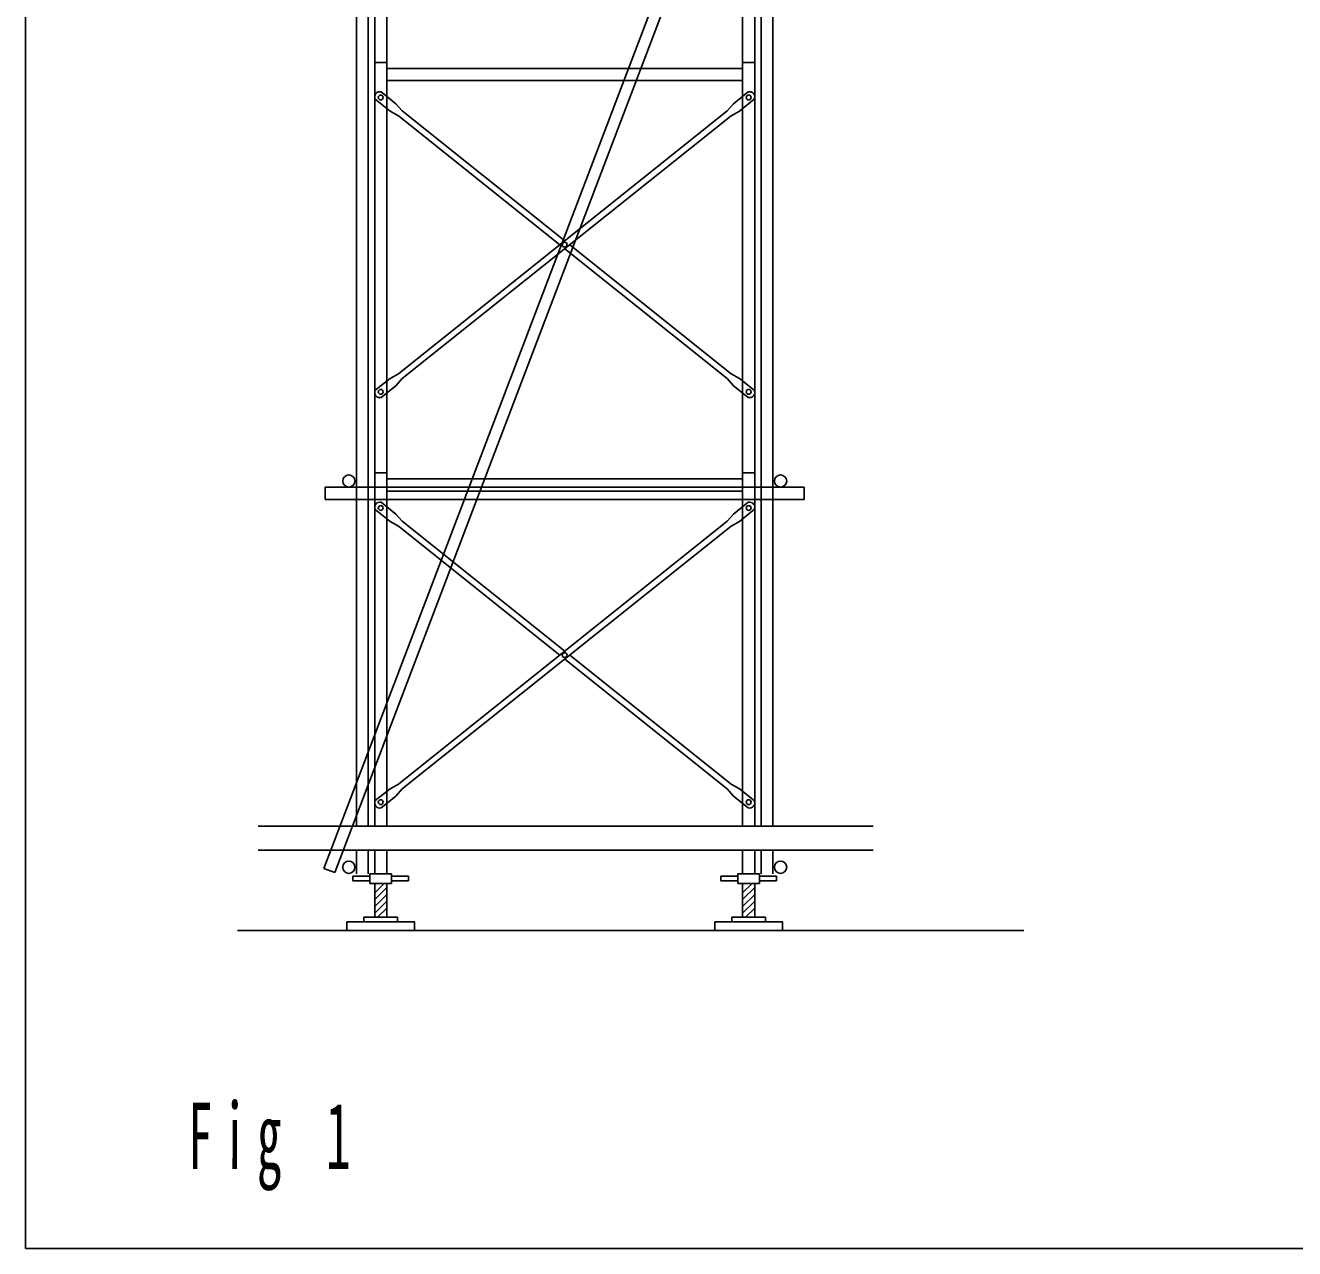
# Model space of a CAD drawing. Units: millimetres, scale not verified. Extents: x -24315 to 20797, y -7730 to 29060.
# Drawn here: x -5272 to -15, y 14007 to 19074 of the extents above; entities that cross this region are included whole.
import ezdxf

# ---------------------------------------------------------------- set-up
doc = ezdxf.new("R2010")
doc.units = ezdxf.units.MM
doc.header["$LTSCALE"] = 10
for name, color, linetype in [('0-0_L-1-1', 4, 'Continuous'), ('0-2_L-1-3', 2, 'Continuous'), ('1-2_NTEXT', 7, 'Continuous')]:
    doc.layers.add(name, color=color, linetype=linetype)
doc.styles.add('ＭＳ ゴシック', font='')
doc.styles.get('ＭＳ ゴシック').set_extended_font_data('MS Gothic')

msp = doc.modelspace()

# ---------------------------------------------------------------- linework, layer by layer
at = {"layer": '0-0_L-1-1'}
for p, q in [((-3825.25, 15757.25), (-3825.25, 24095.48)), ((-3775.25, 15757.25), (-3775.25, 24095.48)), ((-2301.25, 15757.25), (-2301.25, 24095.48)), ((-2251.25, 15757.25), (-2251.25, 24095.48)), ((-3825.25, 18920.48), (-3775.25, 18920.48)), ((-3775.25, 18895.48), (-2301.25, 18895.48)), ((-2301.25, 18920.48), (-2251.25, 18920.48)), ((-3775.25, 18845.48), (-2301.25, 18845.48)), ((-3822.58, 18768.37), (-3761.67, 18719.65)), ((-3798.22, 18798.83), (-3737.31, 18750.11)), ((-2339.19, 18750.11), (-2278.28, 18798.83)), ((-2314.83, 18719.65), (-2253.92, 18768.37)), ((-3761.67, 18719.65), (-3727.16, 18700.37)), ((-3710.92, 18720.67), (-3737.31, 18750.11)), ((-3727.16, 17631.59), (-2365.59, 18720.67)), ((-3710.92, 18720.67), (-3038.25, 18182.63)), ((-2365.59, 18720.67), (-2339.19, 18750.11)), ((-2349.35, 18700.37), (-2314.83, 18719.65)), ((-3727.16, 18700.37), (-3059.06, 18165.98)), ((-3710.92, 17611.29), (-2349.35, 18700.37)), ((-3038.25, 18149.33), (-2365.59, 17611.29)), ((-3017.44, 18165.98), (-2349.35, 17631.59)), ((-3822.58, 17563.59), (-3761.67, 17612.31)), ((-3761.67, 17612.31), (-3727.16, 17631.59)), ((-3737.31, 17581.85), (-3710.92, 17611.29)), ((-2339.19, 17581.85), (-2365.59, 17611.29)), ((-2349.35, 17631.59), (-2314.83, 17612.31)), ((-2314.83, 17612.31), (-2253.92, 17563.59)), ((-3798.22, 17533.13), (-3737.31, 17581.85)), ((-2339.19, 17581.85), (-2278.28, 17533.13)), ((-3825.25, 17220.48), (-3775.25, 17220.48)), ((-3775.25, 17195.48), (-2301.25, 17195.48)), ((-2301.25, 17220.48), (-2251.25, 17220.48)), ((-3775.25, 17145.48), (-2301.25, 17145.48)), ((-3798.22, 17098.83), (-3737.31, 17050.11)), ((-2339.19, 17050.11), (-2278.28, 17098.83)), ((-3822.58, 17068.37), (-3761.67, 17019.65)), ((-3710.92, 17020.67), (-3737.31, 17050.11)), ((-2365.59, 17020.67), (-2339.19, 17050.11)), ((-2314.83, 17019.65), (-2253.92, 17068.37)), ((-3761.67, 17019.65), (-3727.16, 17000.37)), ((-3727.16, 15931.59), (-2365.59, 17020.67)), ((-3727.16, 17000.37), (-3059.06, 16465.98)), ((-3710.92, 17020.67), (-3038.25, 16482.63)), ((-3710.92, 15911.29), (-2349.35, 17000.37)), ((-2349.35, 17000.37), (-2314.83, 17019.65)), ((-3017.44, 16465.98), (-2349.35, 15931.59)), ((-3038.25, 16449.33), (-2365.59, 15911.29)), ((-3761.67, 15912.31), (-3727.16, 15931.59)), ((-2349.35, 15931.59), (-2314.83, 15912.31)), ((-3822.58, 15863.59), (-3761.67, 15912.31)), ((-3798.22, 15833.13), (-3737.31, 15881.85)), ((-3737.31, 15881.85), (-3710.92, 15911.29)), ((-2339.19, 15881.85), (-2365.59, 15911.29)), ((-2339.19, 15881.85), (-2278.28, 15833.13)), ((-2314.83, 15912.31), (-2253.92, 15863.59)), ((-4308.42, 15757.25), (-1760.29, 15757.25)), ((-4308.42, 15657.25), (-1760.29, 15657.25)), ((-3825.25, 15560.48), (-3825.25, 15657.25)), ((-3775.25, 15560.48), (-3775.25, 15657.25)), ((-2301.25, 15560.48), (-2301.25, 15657.25)), ((-2251.25, 15560.48), (-2251.25, 15657.25)), ((-3845.25, 15520.48), (-3845.25, 15560.48)), ((-3845.25, 15560.48), (-3755.25, 15560.48)), ((-3755.25, 15520.48), (-3755.25, 15560.48)), ((-2321.25, 15520.48), (-2321.25, 15560.48)), ((-2321.25, 15560.48), (-2231.25, 15560.48)), ((-2231.25, 15520.48), (-2231.25, 15560.48)), ((-3915.25, 15530.48), (-3915.25, 15550.48)), ((-3915.25, 15550.48), (-3845.25, 15550.48)), ((-3915.25, 15530.48), (-3845.25, 15530.48)), ((-3845.25, 15520.48), (-3755.25, 15520.48)), ((-3825.25, 15380.48), (-3825.25, 15520.48)), ((-3825.25, 15481.34), (-3786.11, 15520.48)), ((-3775.25, 15380.48), (-3775.25, 15520.48)), ((-3755.25, 15550.48), (-3685.25, 15550.48)), ((-3755.25, 15530.48), (-3685.25, 15530.48)), ((-3685.25, 15530.48), (-3685.25, 15550.48)), ((-2391.25, 15530.48), (-2391.25, 15550.48)), ((-2391.25, 15550.48), (-2321.25, 15550.48)), ((-2391.25, 15530.48), (-2321.25, 15530.48)), ((-2321.25, 15520.48), (-2231.25, 15520.48)), ((-2301.25, 15380.48), (-2301.25, 15520.48)), ((-2301.25, 15481.34), (-2262.11, 15520.48)), ((-2251.25, 15380.48), (-2251.25, 15520.48)), ((-2231.25, 15550.48), (-2161.25, 15550.48)), ((-2231.25, 15530.48), (-2161.25, 15530.48)), ((-2161.25, 15530.48), (-2161.25, 15550.48)), ((-3825.25, 15453.05), (-3775.25, 15503.05)), ((-3825.25, 15424.77), (-3775.25, 15474.77)), ((-2301.25, 15453.05), (-2251.25, 15503.05)), ((-2301.25, 15424.77), (-2251.25, 15474.77)), ((-3825.25, 15396.49), (-3775.25, 15446.49)), ((-3812.97, 15380.48), (-3775.25, 15418.2)), ((-2301.25, 15396.49), (-2251.25, 15446.49)), ((-2288.97, 15380.48), (-2251.25, 15418.2)), ((-3940.25, 15325.48), (-3940.25, 15360.48)), ((-3940.25, 15360.48), (-3660.25, 15360.48)), ((-3870.25, 15360.48), (-3870.25, 15380.48)), ((-3870.25, 15380.48), (-3730.25, 15380.48)), ((-3730.25, 15360.48), (-3730.25, 15380.48)), ((-3660.25, 15325.48), (-3660.25, 15360.48)), ((-2416.25, 15325.48), (-2416.25, 15360.48)), ((-2416.25, 15360.48), (-2136.25, 15360.48)), ((-2346.25, 15360.48), (-2346.25, 15380.48)), ((-2346.25, 15380.48), (-2206.25, 15380.48)), ((-2206.25, 15360.48), (-2206.25, 15380.48)), ((-2136.25, 15325.48), (-2136.25, 15360.48))]:
    msp.add_line(p, q, dxfattribs=at)
for centre in [(-2276.25, 18775.48), (-3038.25, 18165.98), (-2276.25, 17075.48), (-3038.25, 16465.98)]:
    msp.add_circle(centre, 10, dxfattribs=at)
for centre, radius, start, end in [((-3804.06, 18778.53), 21.13, 73.97, 208.72), ((-3800.25, 18775.48), 10, 90, 180), ((-3800.25, 18775.48), 10, 180, 270), ((-3800.25, 18775.48), 10, 0, 90), ((-3800.25, 18775.48), 10, 270, 0), ((-2272.44, 18778.53), 21.13, 331.27, 106.03), ((-3804.06, 17553.44), 21.13, 151.28, 286.04), ((-3800.25, 17556.48), 10, 90, 180), ((-3800.25, 17556.48), 10, 0, 90), ((-2276.25, 17556.48), 10, 90, 180), ((-2272.44, 17553.44), 21.12, 253.97, 28.73), ((-2276.25, 17556.48), 10, 0, 90), ((-3800.25, 17556.48), 10, 180, 270), ((-3800.25, 17556.48), 10, 270, 0), ((-2276.25, 17556.48), 10, 180, 270), ((-2276.25, 17556.48), 10, 270, 0), ((-3804.06, 17078.53), 21.13, 73.97, 208.72), ((-3800.25, 17075.48), 10, 90, 180), ((-3800.25, 17075.48), 10, 0, 90), ((-2272.44, 17078.53), 21.13, 331.27, 106.03), ((-3800.25, 17075.48), 10, 180, 270), ((-3800.25, 17075.48), 10, 270, 0), ((-3804.06, 15853.44), 21.13, 151.28, 286.04), ((-3800.25, 15856.48), 10, 90, 180), ((-3800.25, 15856.48), 10, 180, 270), ((-3800.25, 15856.48), 10, 0, 90), ((-3800.25, 15856.48), 10, 270, 0), ((-2276.25, 15856.48), 10, 90, 180), ((-2276.25, 15856.48), 10, 180, 270), ((-2272.44, 15853.44), 21.12, 253.97, 28.73), ((-2276.25, 15856.48), 10, 0, 90), ((-2276.25, 15856.48), 10, 270, 0)]:
    msp.add_arc(centre, radius, start, end, dxfattribs=at)
at = {"layer": '0-2_L-1-3'}
for p, q in [((-5271.82, 14007.32), (-5271.82, 29059.5)), ((-3900.35, 15757.25), (-3900.35, 24095.48)), ((-3852.25, 15757.25), (-3852.25, 24095.48)), ((-2224.25, 15757.25), (-2224.25, 24095.48)), ((-2176.15, 15757.25), (-2176.15, 24095.48)), ((-4035.57, 15582.24), (-2076.07, 20731.63)), ((-3990.71, 15565.16), (-2031.21, 20714.55)), ((-4030.35, 17110.96), (-4030.35, 17161.69)), ((-4030.35, 17161.69), (-4000.35, 17161.69)), ((-4000.35, 17161.69), (-2633.29, 17161.69)), ((-2633.29, 17161.69), (-2046.19, 17161.69)), ((-2533.35, 17161.69), (-2503.35, 17161.69)), ((-2046.19, 17110.96), (-2046.19, 17161.69)), ((-4030.35, 17110.96), (-2046.19, 17110.96)), ((-3900.35, 15560.48), (-3900.35, 15657.25)), ((-3852.25, 15560.48), (-3852.25, 15657.25)), ((-2224.25, 15560.48), (-2224.25, 15657.25)), ((-2176.15, 15560.48), (-2176.15, 15657.25)), ((-4035.57, 15582.24), (-3990.71, 15565.16)), ((-4393.35, 15325.48), (-1136.25, 15325.48))]:
    msp.add_line(p, q, dxfattribs=at)
msp.add_lwpolyline([(-5271.82, 14007.32), (5241.22, 14007.32), (5241.22, 29059.5)], dxfattribs=at)
for centre in [(-3932.2, 17187.09), (-2144.3, 17187.09), (-3932.2, 15587.09), (-2144.3, 15587.09)]:
    msp.add_circle(centre, 25.35, dxfattribs=at)

# ---------------------------------------------------------------- texts
at = {"layer": '1-2_NTEXT', "insert": (-4599.03, 14246.59), "char_height": 274.9, "attachment_point": 7, "rotation": 359.98, "style": 'ＭＳ ゴシック'}
msp.add_mtext('\\T1.39;\\W0.55;Fig\\~1', dxfattribs=at)

doc.saveas('drawing.dxf')
